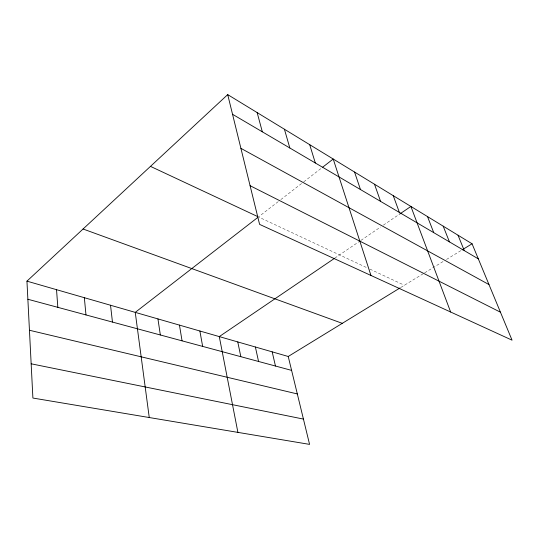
<?xml version="1.0" encoding="UTF-8"?>
<svg xmlns="http://www.w3.org/2000/svg" width="539" height="539" viewBox="0 0 539 539"><rect width="100%" height="100%" fill="white"/><g stroke="black" fill="none" stroke-linecap="round" stroke-linejoin="round"><path stroke-width="0.4" stroke-dasharray="2.69 2.02" d="M278.212 201.626L258.45 216.934L366.891 267.701M280.846 199.585L303.127 182.33M303.78 181.825L322.1 167.636M334.786 258.141L360.241 240.852M360.928 240.381L380.642 226.993M383.357 225.147L399.864 213.936M400.807 287.462L423.977 273.253M424.678 272.828L443.685 261.172M446.501 259.448L461.404 250.312M369.909 269.116L404.391 285.259"/><path stroke-width="0.81" d="M26.95 281.149L288.224 356.474L309.575 444.385L32.899 398.045L26.95 281.149L227.707 94.615L472.063 243.783L512.05 340.176L259.596 224.379L227.707 94.615M257.79 217.446L135.249 312.371L149.256 417.536M322.753 167.124L333.217 159.018L370.96 275.463M334.106 258.605L219.285 336.599L237.901 432.386M399.864 213.936L410.9 206.444L450.638 312.007M288.224 356.474L400.093 287.9M462.118 249.88L472.063 243.783M31.161 363.805L303.43 419.086M29.45 330.259L297.326 393.942M27.873 299.26L291.599 370.381M83.067 229.008L342.272 323.339M150.475 166.376L257.696 216.577M250.089 185.692L500.441 312.196M240.913 148.34L488.988 284.579M232.545 114.295L478.329 258.875M458.022 235.213L464.281 250.615M443.199 226.158L449.438 241.883M427.515 216.584L433.733 232.646M393.261 195.677L399.379 212.433M374.511 184.23L380.554 201.364M354.541 172.035L360.476 189.553M309.689 144.661L315.328 162.994M284.41 129.225L289.834 147.996M257.157 112.59L262.318 131.806M272.175 351.846L275.463 366.028M255.378 347.001L258.558 361.474M237.766 341.928L240.832 356.69M199.875 331L202.651 346.395M179.453 325.111L182.054 340.837M157.94 318.913L160.346 334.988M110.529 305.242L112.462 322.073M84.34 297.69L85.977 314.931M56.528 289.672L57.835 307.338"/></g></svg>
